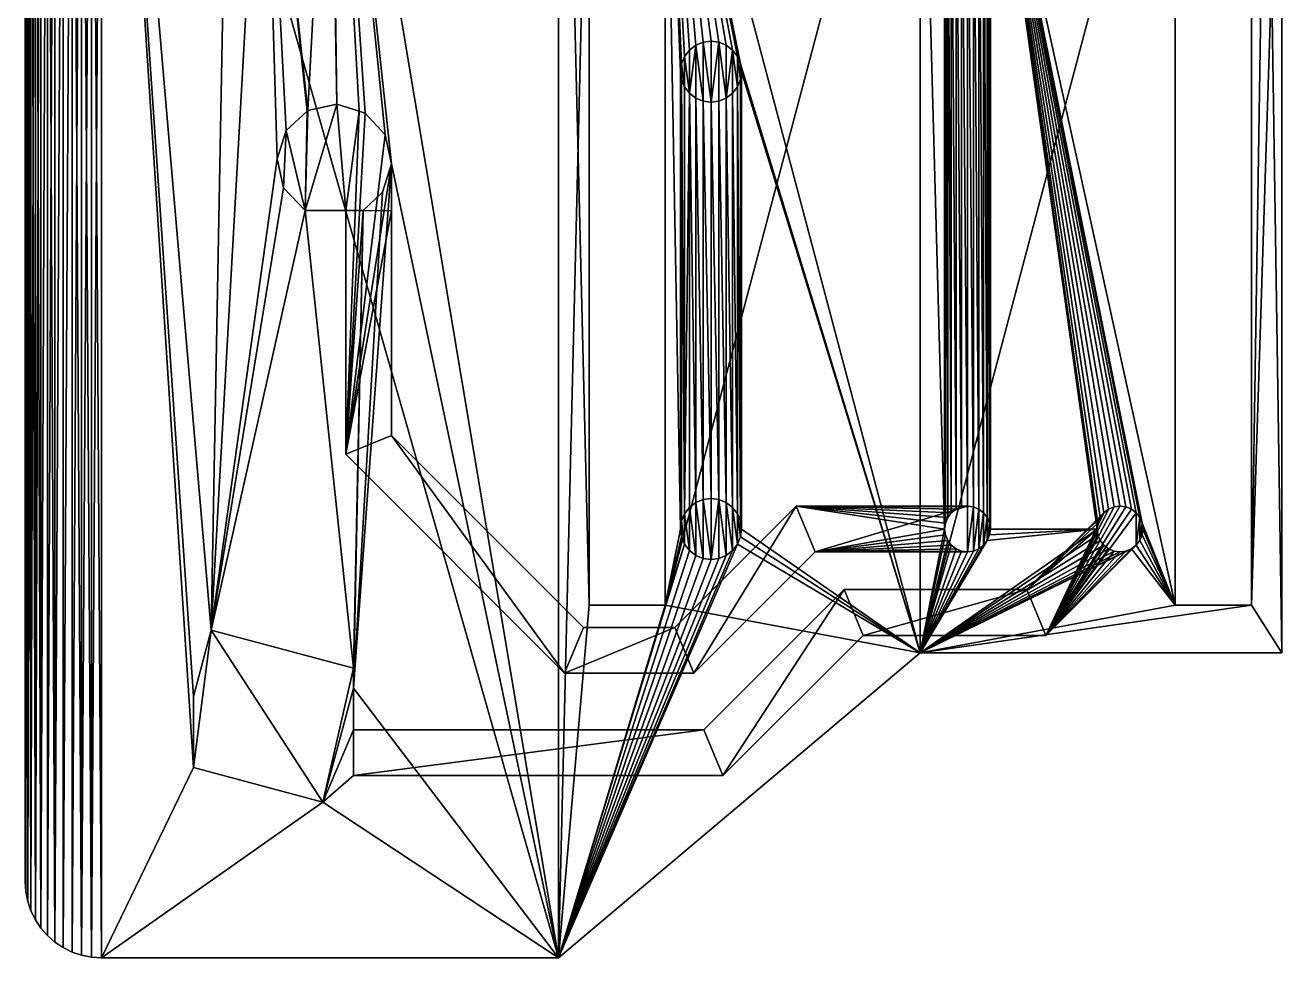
# Model space of a CAD drawing. Extents: x -35 to 47, y -20 to 85.
# Drawn here: x -35 to 47.5, y -20 to 41.2 of the extents above; entities that cross this region are included whole.
import ezdxf

# ---------------------------------------------------------------- set-up
doc = ezdxf.new("R2010")
doc.units = 0
doc.header["$MEASUREMENT"] = 0
doc.layers.add('STL2DXF', color=7, linetype='Continuous')

msp = doc.modelspace()

# ---------------------------------------------------------------- linework, layer by layer
at = {"layer": 'STL2DXF'}
for points in [[(-31.294, -19.83, 5), (-31.294, 85.08, 5), (-31.913, 84.869, 5)], [(-31.294, 85.08), (-31.294, -19.83), (-31.913, -19.619)], [(-31.294, 85.08), (-31.913, -19.619), (-31.913, 84.869)], [(-30.653, -19.957, 5), (-30.653, 85.207, 5), (-31.294, 85.08, 5)], [(-30.653, 85.207), (-30.653, -19.957), (-31.294, -19.83)], [(-30.653, 85.207), (-31.294, -19.83), (-31.294, 85.08)], [(-30.653, -19.957, 5), (-31.294, 85.08, 5), (-31.294, -19.83, 5)], [(-30, -20, 5), (-30, 85.25, 5), (-30.653, 85.207, 5)], [(-30, 85.25), (-30, -20), (-30.653, -19.957)], [(-30, 85.25), (-30.653, -19.957), (-30.653, 85.207)], [(-30, -20, 5), (-30.653, 85.207, 5), (-30.653, -19.957, 5)], [(-21.513, 70.664, 5), (-30, 85.25, 5), (-22.799, 1.497, 5)], [(-22.799, 1.497, 5), (-30, 85.25, 5), (-23.964, -2.849, 5)], [(-23.964, -2.849, 5), (-30, 85.25, 5), (-23.964, -7.508, 5)], [(-30, -20, 5), (-23.964, -7.508, 5), (-30, 85.25, 5)], [(0, 85.25), (0, -20), (-30, 85.25)], [(-30, 85.25), (0, -20), (-30, -20)], [(0, -20, 5), (0, 85.25, 5), (-15.013, 69.588, 5)], [(0, -20, 5), (2, 3.125, 5), (0, 85.25, 5)], [(2, 63.125, 5), (0, 85.25, 5), (2, 3.125, 5)], [(2, 63.125), (0, -20), (0, 85.25)], [(-33.044, -18.967, 5), (-33.044, 84.217, 5), (-33.536, 83.786, 5)], [(-33.044, 84.217), (-33.044, -18.967), (-33.536, -18.536)], [(-33.044, 84.217), (-33.536, -18.536), (-33.536, 83.786)], [(-32.5, -19.33, 5), (-32.5, 84.58, 5), (-33.044, -18.967, 5)], [(-33.044, -18.967, 5), (-32.5, 84.58, 5), (-33.044, 84.217, 5)], [(-32.5, 84.58), (-32.5, -19.33), (-33.044, -18.967)], [(-32.5, 84.58), (-33.044, -18.967), (-33.044, 84.217)], [(-31.913, -19.619, 5), (-31.913, 84.869, 5), (-32.5, -19.33, 5)], [(-32.5, -19.33, 5), (-31.913, 84.869, 5), (-32.5, 84.58, 5)], [(-31.913, 84.869), (-31.913, -19.619), (-32.5, -19.33)], [(-31.913, 84.869), (-32.5, -19.33), (-32.5, 84.58)], [(-31.294, -19.83, 5), (-31.913, 84.869, 5), (-31.913, -19.619, 5)], [(-33.967, -18.044, 5), (-33.967, 83.294, 5), (-34.33, 82.75, 5)], [(-33.967, 83.294), (-33.967, -18.044), (-34.33, -17.5)], [(-33.967, 83.294), (-34.33, -17.5), (-34.33, 82.75)], [(-33.536, -18.536, 5), (-33.536, 83.786, 5), (-33.967, -18.044, 5)], [(-33.967, -18.044, 5), (-33.536, 83.786, 5), (-33.967, 83.294, 5)], [(-33.536, 83.786), (-33.536, -18.536), (-33.967, -18.044)], [(-33.536, 83.786), (-33.967, -18.044), (-33.967, 83.294)], [(-33.044, -18.967, 5), (-33.536, 83.786, 5), (-33.536, -18.536, 5)], [(-34.33, -17.5, 5), (-34.33, 82.75, 5), (-34.619, 82.163, 5)], [(-34.33, 82.75), (-34.33, -17.5), (-34.619, -16.913)], [(-34.33, 82.75), (-34.619, -16.913), (-34.619, 82.163)], [(-33.967, -18.044, 5), (-34.33, 82.75, 5), (-34.33, -17.5, 5)], [(-34.619, -16.913, 5), (-34.619, 82.163, 5), (-34.83, 81.544, 5)], [(-34.619, 82.163), (-34.619, -16.913), (-34.83, -16.294)], [(-34.619, 82.163), (-34.83, -16.294), (-34.83, 81.544)], [(-34.33, -17.5, 5), (-34.619, 82.163, 5), (-34.619, -16.913, 5)], [(-34.957, -15.653, 5), (-34.957, 80.903, 5), (-35, -15, 5)], [(-35, -15, 5), (-34.957, 80.903, 5), (-35, 80.25, 5)], [(-34.957, 80.903), (-34.957, -15.653), (-35, -15)], [(-34.957, 80.903), (-35, -15), (-35, 80.25)], [(-34.83, -16.294, 5), (-34.83, 81.544, 5), (-34.957, 80.903, 5)], [(-34.83, 81.544), (-34.83, -16.294), (-34.957, -15.653)], [(-34.83, 81.544), (-34.957, -15.653), (-34.957, 80.903)], [(-34.83, -16.294, 5), (-34.957, 80.903, 5), (-34.957, -15.653, 5)], [(-34.619, -16.913, 5), (-34.83, 81.544, 5), (-34.83, -16.294, 5)], [(-35, 80.25, 5), (-35, -15), (-35, -15, 5)], [(-35, -15), (-35, 80.25, 5), (-35, 80.25)], [(-22.799, 1.497, 5), (-19.355, 62.61, 5), (-21.513, 70.664, 5)], [(-15.013, 62.61, 5), (-14.554, 35.992, 5), (-15.013, 69.588, 5)], [(0, -20, 5), (-15.013, 69.588, 5), (-10.965, 32.081, 5)], [(-10.965, 32.081, 5), (-15.013, 69.588, 5), (-11.39, 33.977, 5)], [(-11.39, 33.977, 5), (-15.013, 69.588, 5), (-12.702, 35.408, 5)], [(-12.702, 35.408, 5), (-15.013, 69.588, 5), (-13.087, 35.53, 5)], [(-13.087, 35.53, 5), (-15.013, 69.588, 5), (-14.554, 35.992, 5)], [(23.725, 0, 5), (23.725, 66.25, 5), (7, 63.125, 5)], [(23.725, 66.25), (23.725, 0), (7, 3.125)], [(7, 63.125), (23.725, 66.25), (7, 3.125)], [(23.725, 0, 5), (25.325, 8.125, 5), (23.725, 66.25, 5)], [(25.325, 58.125, 5), (23.725, 66.25, 5), (25.325, 8.125, 5)], [(23.725, 66.25), (40.45, 63.125), (23.725, 0)], [(47.45, 0, 5), (46.45, 66.25, 5), (45.45, 3.125, 5)], [(46.45, 66.25, 5), (45.45, 63.125, 5), (45.45, 3.125, 5)], [(45.45, 63.125), (46.45, 66.25), (45.45, 3.125)], [(47.45, 65.25), (45.45, 3.125), (46.45, 66.25)], [(46.45, 66.25, 5), (47.45, 0, 5), (47.45, 65.25, 5)], [(47.45, 0), (45.45, 3.125), (47.45, 65.25)], [(47.45, 65.25), (47.45, 0, 5), (47.45, 0)], [(47.45, 0, 5), (47.45, 65.25), (47.45, 65.25, 5)], [(2, 3.125), (0, -20), (2, 63.125)], [(2, 3.125), (2, 63.125, 5), (2, 3.125, 5)], [(2, 63.125, 5), (2, 3.125), (2, 63.125)], [(7, 63.125, 5), (7, 3.125), (7, 3.125, 5)], [(7, 3.125), (7, 63.125, 5), (7, 63.125)], [(7, 3.125, 5), (8, 8.125, 5), (7, 63.125, 5)], [(23.725, 0, 5), (7, 63.125, 5), (11.932, 38.643, 5)], [(11.932, 38.643, 5), (7, 63.125, 5), (11.732, 39.125, 5)], [(11.732, 39.125, 5), (7, 63.125, 5), (11.414, 39.539, 5)], [(11.414, 39.539, 5), (7, 63.125, 5), (11, 39.857, 5)], [(11, 39.857, 5), (7, 63.125, 5), (10.518, 40.057, 5)], [(10.518, 40.057, 5), (7, 63.125, 5), (10, 40.125, 5)], [(10, 40.125, 5), (7, 63.125, 5), (9.482, 40.057, 5)], [(9.482, 40.057, 5), (7, 63.125, 5), (9, 39.857, 5)], [(9, 39.857, 5), (7, 63.125, 5), (8.586, 39.539, 5)], [(8.586, 39.539, 5), (7, 63.125, 5), (8.268, 39.125, 5)], [(8.268, 39.125, 5), (7, 63.125, 5), (8.068, 38.643, 5)], [(8.068, 38.643, 5), (7, 63.125, 5), (8, 38.125, 5)], [(8, 38.125, 5), (7, 63.125, 5), (8, 8.125, 5)], [(40.45, 3.125), (23.725, 0), (40.45, 63.125)], [(40.45, 63.125, 5), (28.274, 58.513, 5), (40.45, 3.125, 5)], [(40.45, 3.125), (40.45, 63.125, 5), (40.45, 3.125, 5)], [(40.45, 63.125, 5), (40.45, 3.125), (40.45, 63.125)], [(45.45, 63.125, 5), (45.45, 3.125), (45.45, 3.125, 5)], [(45.45, 3.125), (45.45, 63.125, 5), (45.45, 63.125)], [(-22.799, 1.497, 5), (-18.465, 32.409, 5), (-19.355, 62.61, 5)], [(-16.449, 35.572, 5), (-15.013, 62.61, 5), (-19.355, 62.61, 5)], [(-16.449, 35.572, 5), (-19.355, 62.61, 5), (-16.495, 35.53, 5)], [(-16.495, 35.53, 5), (-19.355, 62.61, 5), (-17.881, 34.26, 5)], [(-17.881, 34.26, 5), (-19.355, 62.61, 5), (-18.465, 32.409, 5)], [(-14.554, 35.992, 5), (-15.013, 62.61, 5), (-16.449, 35.572, 5)], [(25.376, 8.513, 5), (25.376, 57.737, 5), (25.325, 58.125, 5)], [(25.376, 8.513, 5), (25.325, 58.125, 5), (25.325, 8.125, 5)], [(25.526, 8.875, 5), (25.526, 57.375, 5), (25.376, 57.737, 5)], [(25.526, 8.875, 5), (25.376, 57.737, 5), (25.376, 8.513, 5)], [(28.274, 8.513, 5), (28.274, 57.737, 5), (28.124, 57.375, 5)], [(40.45, 3.125, 5), (28.274, 58.513, 5), (38.274, 8.513, 5)], [(38.274, 8.513, 5), (28.274, 58.513, 5), (38.124, 8.875, 5)], [(38.124, 8.875, 5), (28.274, 58.513, 5), (37.886, 9.186, 5)], [(37.886, 9.186, 5), (28.274, 58.513, 5), (37.575, 9.424, 5)], [(37.575, 9.424, 5), (28.274, 58.513, 5), (37.213, 9.574, 5)], [(37.213, 9.574, 5), (28.274, 58.513, 5), (36.825, 9.625, 5)], [(36.825, 9.625, 5), (28.274, 58.513, 5), (36.437, 9.574, 5)], [(36.437, 9.574, 5), (28.274, 58.513, 5), (36.075, 9.424, 5)], [(36.075, 9.424, 5), (28.274, 58.513, 5), (35.764, 9.186, 5)], [(35.764, 9.186, 5), (28.274, 58.513, 5), (35.526, 8.875, 5)], [(35.526, 8.875, 5), (28.274, 58.513, 5), (35.376, 8.513, 5)], [(35.376, 8.513, 5), (28.274, 58.513, 5), (35.325, 8.125, 5)], [(35.325, 8.125, 5), (28.274, 58.513, 5), (28.325, 58.125, 5)], [(28.274, 57.737, 5), (28.325, 8.125, 5), (28.325, 58.125, 5)], [(28.325, 8.125, 5), (28.274, 57.737, 5), (28.274, 8.513, 5)], [(28.325, 8.125, 5), (35.325, 8.125, 5), (28.325, 58.125, 5)], [(25.764, 9.186, 5), (25.764, 57.064, 5), (25.526, 57.375, 5)], [(25.764, 9.186, 5), (25.526, 57.375, 5), (25.526, 8.875, 5)], [(26.075, 9.424, 5), (26.075, 56.826, 5), (25.764, 57.064, 5)], [(26.075, 9.424, 5), (25.764, 57.064, 5), (25.764, 9.186, 5)], [(27.886, 9.186, 5), (27.886, 57.064, 5), (27.575, 56.826, 5)], [(28.124, 8.875, 5), (28.124, 57.375, 5), (27.886, 57.064, 5)], [(28.124, 8.875, 5), (27.886, 57.064, 5), (27.886, 9.186, 5)], [(28.274, 8.513, 5), (28.124, 57.375, 5), (28.124, 8.875, 5)], [(26.437, 9.574, 5), (26.437, 56.676, 5), (26.075, 56.826, 5)], [(26.437, 9.574, 5), (26.075, 56.826, 5), (26.075, 9.424, 5)], [(26.825, 9.625, 5), (26.825, 56.625, 5), (26.437, 56.676, 5)], [(26.825, 9.625, 5), (26.437, 56.676, 5), (26.437, 9.574, 5)], [(27.213, 9.574, 5), (27.213, 56.676, 5), (26.825, 56.625, 5)], [(27.213, 9.574, 5), (26.825, 56.625, 5), (26.825, 9.625, 5)], [(27.575, 9.424, 5), (27.575, 56.826, 5), (27.213, 56.676, 5)], [(27.575, 9.424, 5), (27.213, 56.676, 5), (27.213, 9.574, 5)], [(27.886, 9.186, 5), (27.575, 56.826, 5), (27.575, 9.424, 5)], [(9, 36.393, 3), (9, 39.857, 3), (8.586, 36.711, 3)], [(8.586, 36.711, 3), (9, 39.857, 3), (8.586, 39.539, 3)], [(8.586, 39.539, 3), (9, 39.857, 5), (8.586, 39.539, 5)], [(9, 39.857, 5), (8.586, 39.539, 3), (9, 39.857, 3)], [(9.482, 36.193, 3), (9.482, 40.057, 3), (9, 39.857, 3)], [(9, 39.857, 3), (9.482, 40.057, 5), (9, 39.857, 5)], [(9.482, 40.057, 5), (9, 39.857, 3), (9.482, 40.057, 3)], [(9.482, 36.193, 3), (9, 39.857, 3), (9, 36.393, 3)], [(10, 36.125, 3), (10, 40.125, 3), (9.482, 40.057, 3)], [(9.482, 40.057, 3), (10, 40.125, 5), (9.482, 40.057, 5)], [(10, 40.125, 5), (9.482, 40.057, 3), (10, 40.125, 3)], [(10, 36.125, 3), (9.482, 40.057, 3), (9.482, 36.193, 3)], [(10, 36.125, 3), (10.518, 40.057, 3), (10, 40.125, 3)], [(10, 40.125, 3), (10.518, 40.057, 5), (10, 40.125, 5)], [(10.518, 40.057, 5), (10, 40.125, 3), (10.518, 40.057, 3)], [(10.518, 36.193, 3), (10.518, 40.057, 3), (10, 36.125, 3)], [(11, 36.393, 3), (11, 39.857, 3), (10.518, 40.057, 3)], [(11, 36.393, 3), (10.518, 40.057, 3), (10.518, 36.193, 3)], [(10.518, 40.057, 3), (11, 39.857, 5), (10.518, 40.057, 5)], [(11, 39.857, 5), (10.518, 40.057, 3), (11, 39.857, 3)], [(11, 36.393, 3), (11.414, 39.539, 3), (11, 39.857, 3)], [(11, 39.857, 3), (11.414, 39.539, 5), (11, 39.857, 5)], [(11.414, 39.539, 5), (11, 39.857, 3), (11.414, 39.539, 3)], [(8.268, 37.125, 3), (8.268, 39.125, 3), (8.068, 38.643, 3)], [(8.268, 39.125, 3), (8.068, 38.643, 5), (8.068, 38.643, 3)], [(8.068, 38.643, 5), (8.268, 39.125, 3), (8.268, 39.125, 5)], [(8.586, 36.711, 3), (8.586, 39.539, 3), (8.268, 39.125, 3)], [(8.586, 39.539, 3), (8.268, 39.125, 5), (8.268, 39.125, 3)], [(8.268, 39.125, 5), (8.586, 39.539, 3), (8.586, 39.539, 5)], [(8.586, 36.711, 3), (8.268, 39.125, 3), (8.268, 37.125, 3)], [(11.414, 36.711, 3), (11.414, 39.539, 3), (11, 36.393, 3)], [(11.732, 37.125, 3), (11.732, 39.125, 3), (11.414, 39.539, 3)], [(11.732, 37.125, 3), (11.414, 39.539, 3), (11.414, 36.711, 3)], [(11.414, 39.539, 5), (11.732, 39.125, 3), (11.732, 39.125, 5)], [(11.732, 39.125, 3), (11.414, 39.539, 5), (11.414, 39.539, 3)], [(11.932, 37.607, 3), (11.932, 38.643, 3), (11.732, 39.125, 3)], [(11.932, 37.607, 3), (11.732, 39.125, 3), (11.732, 37.125, 3)], [(11.732, 39.125, 5), (11.932, 38.643, 3), (11.932, 38.643, 5)], [(11.932, 38.643, 3), (11.732, 39.125, 5), (11.732, 39.125, 3)], [(8.068, 37.607, 3), (8.068, 38.643, 3), (8, 38.125, 3)], [(8.068, 38.643, 3), (8, 38.125, 5), (8, 38.125, 3)], [(8, 38.125, 5), (8.068, 38.643, 3), (8.068, 38.643, 5)], [(8, 38.125, 3), (8.068, 37.607, 5), (8.068, 37.607, 3)], [(8.068, 37.607, 5), (8, 38.125, 3), (8, 38.125, 5)], [(8.068, 8.643, 5), (8.068, 37.607, 5), (8, 38.125, 5)], [(8.068, 8.643, 5), (8, 38.125, 5), (8, 8.125, 5)], [(8.268, 37.125, 3), (8.068, 38.643, 3), (8.068, 37.607, 3)], [(11.932, 38.643, 3), (11.932, 37.607, 3), (12, 38.125, 3)], [(11.932, 38.643, 5), (12, 38.125, 3), (12, 38.125, 5)], [(12, 38.125, 3), (11.932, 38.643, 5), (11.932, 38.643, 3)], [(23.725, 0, 5), (11.932, 38.643, 5), (12, 38.125, 5)], [(12, 38.125, 5), (11.932, 37.607, 3), (11.932, 37.607, 5)], [(11.932, 37.607, 3), (12, 38.125, 5), (12, 38.125, 3)], [(11.932, 37.607, 5), (12, 8.125, 5), (12, 38.125, 5)], [(12, 8.125, 5), (23.725, 0, 5), (12, 38.125, 5)], [(8.068, 37.607, 3), (8.268, 37.125, 5), (8.268, 37.125, 3)], [(8.268, 37.125, 5), (8.068, 37.607, 3), (8.068, 37.607, 5)], [(8.268, 9.125, 5), (8.268, 37.125, 5), (8.068, 37.607, 5)], [(8.268, 9.125, 5), (8.068, 37.607, 5), (8.068, 8.643, 5)], [(8.268, 37.125, 3), (8.586, 36.711, 5), (8.586, 36.711, 3)], [(8.586, 36.711, 5), (8.268, 37.125, 3), (8.268, 37.125, 5)], [(8.268, 9.125, 5), (8.586, 36.711, 5), (8.268, 37.125, 5)], [(11.732, 37.125, 5), (11.414, 36.711, 3), (11.414, 36.711, 5)], [(11.414, 36.711, 3), (11.732, 37.125, 5), (11.732, 37.125, 3)], [(11.732, 9.125, 5), (11.732, 37.125, 5), (11.414, 36.711, 5)], [(11.932, 37.607, 5), (11.732, 37.125, 3), (11.732, 37.125, 5)], [(11.732, 37.125, 3), (11.932, 37.607, 5), (11.932, 37.607, 3)], [(11.932, 8.643, 5), (11.932, 37.607, 5), (11.732, 37.125, 5)], [(11.932, 8.643, 5), (11.732, 37.125, 5), (11.732, 9.125, 5)], [(12, 8.125, 5), (11.932, 37.607, 5), (11.932, 8.643, 5)], [(8.586, 9.539, 5), (8.586, 36.711, 5), (8.268, 9.125, 5)], [(9, 36.393, 3), (8.586, 36.711, 5), (9, 36.393, 5)], [(8.586, 36.711, 5), (9, 36.393, 3), (8.586, 36.711, 3)], [(9, 9.857, 5), (9, 36.393, 5), (8.586, 36.711, 5)], [(9, 9.857, 5), (8.586, 36.711, 5), (8.586, 9.539, 5)], [(9.482, 36.193, 3), (9, 36.393, 5), (9.482, 36.193, 5)], [(9, 36.393, 5), (9.482, 36.193, 3), (9, 36.393, 3)], [(9.482, 10.057, 5), (9.482, 36.193, 5), (9, 36.393, 5)], [(9.482, 10.057, 5), (9, 36.393, 5), (9, 9.857, 5)], [(11, 36.393, 3), (10.518, 36.193, 5), (11, 36.393, 5)], [(10.518, 36.193, 5), (11, 36.393, 3), (10.518, 36.193, 3)], [(11, 9.857, 5), (11, 36.393, 5), (10.518, 36.193, 5)], [(11.414, 36.711, 3), (11, 36.393, 5), (11.414, 36.711, 5)], [(11, 36.393, 5), (11.414, 36.711, 3), (11, 36.393, 3)], [(11.414, 9.539, 5), (11.414, 36.711, 5), (11, 36.393, 5)], [(11.414, 9.539, 5), (11, 36.393, 5), (11, 9.857, 5)], [(11.732, 9.125, 5), (11.414, 36.711, 5), (11.414, 9.539, 5)], [(-16.495, 35.53, 1), (-17.881, 34.26, 5), (-16.495, 35.53, 5)], [(-17.881, 34.26, 5), (-16.495, 35.53, 1), (-17.881, 34.26, 1)], [(-16.495, 35.53, 1), (-16.621, 29.03, 1), (-17.881, 34.26, 1)], [(-14.554, 35.992, 1), (-13.965, 29.03, 1), (-16.621, 29.03, 1)], [(-14.554, 35.992, 1), (-16.621, 29.03, 1), (-16.449, 35.572, 1)], [(-16.449, 35.572, 1), (-16.621, 29.03, 1), (-16.495, 35.53, 1)], [(-16.495, 35.53, 1), (-16.449, 35.572, 5), (-16.495, 35.53, 5)], [(-16.449, 35.572, 5), (-16.495, 35.53, 1), (-16.449, 35.572, 1)], [(-16.449, 35.572, 1), (-14.554, 35.992, 5), (-16.449, 35.572, 5)], [(-14.554, 35.992, 5), (-16.449, 35.572, 1), (-14.554, 35.992, 1)], [(-14.554, 35.992, 1), (-13.087, 35.53, 5), (-14.554, 35.992, 5)], [(-13.087, 35.53, 5), (-14.554, 35.992, 1), (-13.087, 35.53, 1)], [(-13.087, 35.53, 1), (-13.965, 29.03, 1), (-14.554, 35.992, 1)], [(-12.702, 35.408, 1), (-13.965, 13.03, 1), (-13.087, 35.53, 1)], [(-13.087, 35.53, 1), (-13.965, 13.03, 1), (-13.965, 29.03, 1)], [(-12.702, 35.408, 5), (-13.087, 35.53, 1), (-13.087, 35.53, 5)], [(-13.087, 35.53, 1), (-12.702, 35.408, 5), (-12.702, 35.408, 1)], [(10, 36.125, 3), (9.482, 36.193, 5), (10, 36.125, 5)], [(9.482, 36.193, 5), (10, 36.125, 3), (9.482, 36.193, 3)], [(10, 10.125, 5), (10, 36.125, 5), (9.482, 36.193, 5)], [(10, 10.125, 5), (9.482, 36.193, 5), (9.482, 10.057, 5)], [(10.518, 36.193, 3), (10, 36.125, 5), (10.518, 36.193, 5)], [(10, 36.125, 5), (10.518, 36.193, 3), (10, 36.125, 3)], [(10.518, 10.057, 5), (10.518, 36.193, 5), (10, 36.125, 5)], [(10.518, 10.057, 5), (10, 36.125, 5), (10, 10.125, 5)], [(11, 9.857, 5), (10.518, 36.193, 5), (10.518, 10.057, 5)], [(-11.39, 33.977, 1), (-13.965, 13.03, 1), (-12.702, 35.408, 1)], [(-12.702, 35.408, 1), (-11.39, 33.977, 5), (-11.39, 33.977, 1)], [(-11.39, 33.977, 5), (-12.702, 35.408, 1), (-12.702, 35.408, 5)], [(-18.465, 32.409, 5), (-17.881, 34.26, 1), (-18.465, 32.409, 1)], [(-17.881, 34.26, 1), (-18.465, 32.409, 5), (-17.881, 34.26, 5)], [(-17.881, 34.26, 1), (-18.044, 30.513, 1), (-18.465, 32.409, 1)], [(-17.881, 34.26, 1), (-16.621, 29.03, 1), (-18.044, 30.513, 1)], [(-10.965, 32.081, 1), (-13.965, 13.03, 1), (-11.39, 33.977, 1)], [(-11.39, 33.977, 1), (-10.97, 32.081, 4), (-10.965, 32.081, 1)], [(-10.97, 32.081, 4), (-11.39, 33.977, 5), (-10.965, 32.081, 5)], [(-11.39, 33.977, 5), (-10.97, 32.081, 4), (-11.39, 33.977, 1)], [(-22.799, 1.497, 5), (-18.044, 30.513, 5), (-18.465, 32.409, 5)], [(-18.044, 30.513, 5), (-18.465, 32.409, 1), (-18.044, 30.513, 1)], [(-18.465, 32.409, 1), (-18.044, 30.513, 5), (-18.465, 32.409, 5)], [(-10.965, 29.03, 1), (-13.965, 13.03, 1), (-10.965, 32.081, 1)], [(-13.464, -2.3, 5), (0, -20, 5), (-10.965, 32.081, 5)], [(-13.464, -2.3, 5), (-10.965, 32.081, 5), (-11.554, 30.23, 5)], [(-10.97, 32.081, 4), (-11.554, 30.23, 5), (-11.554, 30.23, 4)], [(-11.554, 30.23, 5), (-10.97, 32.081, 4), (-10.965, 32.081, 5)], [(-10.965, 29.03, 4), (-10.965, 32.081, 1), (-10.97, 32.081, 4)], [(-10.965, 32.081, 1), (-10.965, 29.03, 4), (-10.965, 29.03, 1)], [(-22.799, 1.497, 5), (-16.621, 29.03, 5), (-18.044, 30.513, 5)], [(-16.621, 29.03, 5), (-18.044, 30.513, 1), (-16.621, 29.03, 1)], [(-18.044, 30.513, 1), (-16.621, 29.03, 5), (-18.044, 30.513, 5)], [(-13.464, -2.3, 5), (-11.554, 30.23, 5), (-12.826, 29.03, 5)], [(-12.826, 29.03, 4), (-11.554, 30.23, 5), (-12.826, 29.03, 5)], [(-11.554, 30.23, 5), (-12.826, 29.03, 4), (-11.554, 30.23, 4)], [(-13.464, -1.004, 5), (-16.621, 29.03, 5), (-22.799, 1.497, 5)], [(-13.464, -1.004, 5), (-12.826, 29.03, 5), (-16.621, 29.03, 5)], [(-16.621, 29.03, 5), (-13.965, 29.03, 4), (-16.621, 29.03, 1)], [(-13.965, 29.03, 4), (-16.621, 29.03, 5), (-12.826, 29.03, 5)], [(-16.621, 29.03, 1), (-13.965, 29.03, 4), (-13.965, 29.03, 1)], [(-13.965, 29.03, 1), (-13.965, 13.03, 4), (-13.965, 13.03, 1)], [(-13.965, 13.03, 4), (-13.965, 29.03, 1), (-13.965, 29.03, 4)], [(-12.826, 29.03, 4), (-13.965, 29.03, 4), (-12.826, 29.03, 5)], [(-10.965, 14.272, 4), (-13.965, 13.03, 4), (-10.965, 29.03, 4)], [(-10.965, 29.03, 4), (-13.965, 13.03, 4), (-12.826, 29.03, 4)], [(-12.826, 29.03, 4), (-13.965, 13.03, 4), (-13.965, 29.03, 4)], [(-10.965, 14.272, 1), (-13.965, 13.03, 1), (-10.965, 29.03, 1)], [(-12.826, 29.03, 5), (-13.464, -1.004, 5), (-13.464, -2.3, 5)], [(-10.965, 29.03, 4), (-10.965, 14.272, 1), (-10.965, 14.272, 4)], [(-10.965, 14.272, 1), (-10.965, 29.03, 4), (-10.965, 29.03, 1)], [(-10.965, 14.272, 4), (0.39, -1.325, 4), (-13.965, 13.03, 4)], [(-10.965, 14.272, 1), (0.39, -1.325, 1), (-13.965, 13.03, 1)], [(-10.965, 14.272, 1), (1.633, 1.675, 4), (-10.965, 14.272, 4)], [(1.633, 1.675, 4), (-10.965, 14.272, 1), (1.633, 1.675, 1)], [(1.633, 1.675, 4), (0.39, -1.325, 4), (-10.965, 14.272, 4)], [(1.633, 1.675, 1), (0.39, -1.325, 1), (-10.965, 14.272, 1)], [(0.39, -1.325, 1), (-13.965, 13.03, 4), (0.39, -1.325, 4)], [(-13.965, 13.03, 4), (0.39, -1.325, 1), (-13.965, 13.03, 1)], [(9.482, 6.193, 3), (9.482, 10.057, 3), (9, 9.857, 3)], [(9, 9.857, 3), (9.482, 10.057, 5), (9, 9.857, 5)], [(9.482, 10.057, 5), (9, 9.857, 3), (9.482, 10.057, 3)], [(10, 6.125, 3), (10, 10.125, 3), (9.482, 10.057, 3)], [(9.482, 10.057, 3), (10, 10.125, 5), (9.482, 10.057, 5)], [(10, 10.125, 5), (9.482, 10.057, 3), (10, 10.125, 3)], [(10, 6.125, 3), (9.482, 10.057, 3), (9.482, 6.193, 3)], [(10, 6.125, 3), (10.518, 10.057, 3), (10, 10.125, 3)], [(10, 10.125, 3), (10.518, 10.057, 5), (10, 10.125, 5)], [(10.518, 10.057, 5), (10, 10.125, 3), (10.518, 10.057, 3)], [(10.518, 6.193, 3), (10.518, 10.057, 3), (10, 6.125, 3)], [(11, 6.393, 3), (11, 9.857, 3), (10.518, 10.057, 3)], [(11, 6.393, 3), (10.518, 10.057, 3), (10.518, 6.193, 3)], [(10.518, 10.057, 3), (11, 9.857, 5), (10.518, 10.057, 5)], [(11, 9.857, 5), (10.518, 10.057, 3), (11, 9.857, 3)], [(7.633, 1.675, 1), (15.582, 9.625, 4), (7.633, 1.675, 4)], [(15.582, 9.625, 4), (7.633, 1.675, 1), (15.582, 9.625, 1)], [(15.582, 9.625, 4), (8.875, -1.325, 4), (7.633, 1.675, 4)], [(15.582, 9.625, 1), (8.875, -1.325, 1), (7.633, 1.675, 1)], [(8.268, 7.125, 3), (8.268, 9.125, 3), (8.068, 8.643, 3)], [(8.268, 9.125, 3), (8.068, 8.643, 5), (8.068, 8.643, 3)], [(8.068, 8.643, 5), (8.268, 9.125, 3), (8.268, 9.125, 5)], [(8.586, 6.711, 3), (8.586, 9.539, 3), (8.268, 9.125, 3)], [(8.586, 9.539, 3), (8.268, 9.125, 5), (8.268, 9.125, 3)], [(8.268, 9.125, 5), (8.586, 9.539, 3), (8.586, 9.539, 5)], [(8.586, 6.711, 3), (8.268, 9.125, 3), (8.268, 7.125, 3)], [(9, 6.393, 3), (9, 9.857, 3), (8.586, 9.539, 3)], [(8.586, 9.539, 3), (9, 9.857, 5), (8.586, 9.539, 5)], [(9, 9.857, 5), (8.586, 9.539, 3), (9, 9.857, 3)], [(9, 6.393, 3), (8.586, 9.539, 3), (8.586, 6.711, 3)], [(15.582, 9.625, 4), (16.825, 6.625, 4), (8.875, -1.325, 4)], [(15.582, 9.625, 1), (16.825, 6.625, 1), (8.875, -1.325, 1)], [(9.482, 6.193, 3), (9, 9.857, 3), (9, 6.393, 3)], [(11.414, 6.711, 3), (11.414, 9.539, 3), (11, 9.857, 3)], [(11.414, 6.711, 3), (11, 9.857, 3), (11, 6.393, 3)], [(11, 9.857, 3), (11.414, 9.539, 5), (11, 9.857, 5)], [(11.414, 9.539, 5), (11, 9.857, 3), (11.414, 9.539, 3)], [(11.732, 7.125, 3), (11.732, 9.125, 3), (11.414, 9.539, 3)], [(11.732, 7.125, 3), (11.414, 9.539, 3), (11.414, 6.711, 3)], [(11.414, 9.539, 5), (11.732, 9.125, 3), (11.732, 9.125, 5)], [(11.732, 9.125, 3), (11.414, 9.539, 5), (11.414, 9.539, 3)], [(11.932, 7.607, 3), (11.932, 8.643, 3), (11.732, 9.125, 3)], [(11.932, 7.607, 3), (11.732, 9.125, 3), (11.732, 7.125, 3)], [(11.732, 9.125, 5), (11.932, 8.643, 3), (11.932, 8.643, 5)], [(11.932, 8.643, 3), (11.732, 9.125, 5), (11.732, 9.125, 3)], [(15.582, 9.625, 4), (26.825, 9.625, 1), (26.825, 9.625, 4)], [(26.825, 9.625, 1), (15.582, 9.625, 4), (15.582, 9.625, 1)], [(26.437, 9.574, 4), (15.582, 9.625, 4), (26.825, 9.625, 4)], [(15.582, 9.625, 4), (26.437, 9.574, 4), (26.075, 9.424, 4)], [(15.582, 9.625, 4), (26.075, 9.424, 4), (25.764, 9.186, 4)], [(15.582, 9.625, 4), (25.764, 9.186, 4), (25.526, 8.875, 4)], [(15.582, 9.625, 4), (25.526, 8.875, 4), (25.376, 8.513, 4)], [(15.582, 9.625, 4), (25.376, 8.513, 4), (25.325, 8.125, 4)], [(15.582, 9.625, 4), (25.325, 8.125, 4), (16.825, 6.625, 4)], [(26.825, 9.625, 1), (16.825, 6.625, 1), (15.582, 9.625, 1)], [(26.825, 9.625, 1), (26.825, 6.625, 1), (16.825, 6.625, 1)], [(25.764, 9.186, 4), (25.526, 8.875, 5), (25.526, 8.875, 4)], [(25.526, 8.875, 5), (25.764, 9.186, 4), (25.764, 9.186, 5)], [(25.764, 9.186, 4), (26.075, 9.424, 5), (25.764, 9.186, 5)], [(26.075, 9.424, 5), (25.764, 9.186, 4), (26.075, 9.424, 4)], [(26.075, 9.424, 4), (26.437, 9.574, 5), (26.075, 9.424, 5)], [(26.437, 9.574, 5), (26.075, 9.424, 4), (26.437, 9.574, 4)], [(26.437, 9.574, 4), (26.825, 9.625, 5), (26.437, 9.574, 5)], [(26.825, 9.625, 5), (26.437, 9.574, 4), (26.825, 9.625, 4)], [(26.825, 9.625, 4), (27.213, 9.574, 5), (26.825, 9.625, 5)], [(27.213, 9.574, 5), (26.825, 9.625, 4), (27.213, 9.574, 1)], [(27.213, 9.574, 1), (26.825, 9.625, 4), (26.825, 9.625, 1)], [(27.213, 9.574, 1), (26.825, 6.625, 1), (26.825, 9.625, 1)], [(27.213, 9.574, 1), (27.213, 6.676, 1), (26.825, 6.625, 1)], [(27.213, 9.574, 1), (27.575, 9.424, 5), (27.213, 9.574, 5)], [(27.575, 9.424, 5), (27.213, 9.574, 1), (27.575, 9.424, 1)], [(27.575, 9.424, 1), (27.213, 6.676, 1), (27.213, 9.574, 1)], [(27.575, 9.424, 1), (27.575, 6.826, 1), (27.213, 6.676, 1)], [(27.575, 9.424, 1), (27.886, 9.186, 5), (27.575, 9.424, 5)], [(27.886, 9.186, 5), (27.575, 9.424, 1), (27.886, 9.186, 1)], [(27.886, 9.186, 1), (27.575, 6.826, 1), (27.575, 9.424, 1)], [(27.886, 9.186, 1), (27.886, 7.064, 1), (27.575, 6.826, 1)], [(28.124, 8.875, 5), (27.886, 9.186, 1), (28.124, 8.875, 1)], [(27.886, 9.186, 1), (28.124, 8.875, 5), (27.886, 9.186, 5)], [(28.124, 8.875, 1), (27.886, 7.064, 1), (27.886, 9.186, 1)], [(30.729, 4.15, 1), (35.764, 9.186, 4), (30.729, 4.15, 4)], [(35.764, 9.186, 4), (30.729, 4.15, 1), (35.764, 9.186, 1)], [(35.764, 9.186, 1), (31.966, 1.145, 1), (30.729, 4.15, 1)], [(30.729, 4.15, 4), (35.526, 8.875, 4), (35.764, 9.186, 4)], [(37.213, 9.574, 1), (31.966, 1.145, 1), (36.825, 9.625, 1)], [(36.825, 9.625, 1), (31.966, 1.145, 1), (36.437, 9.574, 1)], [(37.575, 9.424, 1), (31.966, 1.145, 1), (37.213, 9.574, 1)], [(36.437, 9.574, 1), (31.966, 1.145, 1), (36.075, 9.424, 1)], [(37.886, 9.186, 1), (31.966, 1.145, 1), (37.575, 9.424, 1)], [(36.075, 9.424, 1), (31.966, 1.145, 1), (35.764, 9.186, 1)], [(37.886, 9.186, 1), (37.886, 7.064, 1), (31.966, 1.145, 1)], [(35.764, 9.186, 4), (35.526, 8.875, 5), (35.526, 8.875, 4)], [(35.526, 8.875, 5), (35.764, 9.186, 4), (35.764, 9.186, 5)], [(35.764, 9.186, 4), (36.075, 9.424, 5), (35.764, 9.186, 5)], [(36.075, 9.424, 5), (35.764, 9.186, 4), (36.075, 9.424, 1)], [(36.075, 9.424, 1), (35.764, 9.186, 4), (35.764, 9.186, 1)], [(36.075, 9.424, 1), (36.437, 9.574, 5), (36.075, 9.424, 5)], [(36.437, 9.574, 5), (36.075, 9.424, 1), (36.437, 9.574, 1)], [(36.437, 9.574, 1), (36.825, 9.625, 5), (36.437, 9.574, 5)], [(36.825, 9.625, 5), (36.437, 9.574, 1), (36.825, 9.625, 1)], [(36.825, 9.625, 1), (37.213, 9.574, 5), (36.825, 9.625, 5)], [(37.213, 9.574, 5), (36.825, 9.625, 1), (37.213, 9.574, 1)], [(37.213, 9.574, 1), (37.575, 9.424, 5), (37.213, 9.574, 5)], [(37.575, 9.424, 5), (37.213, 9.574, 1), (37.575, 9.424, 1)], [(37.575, 9.424, 1), (37.886, 9.186, 5), (37.575, 9.424, 5)], [(37.886, 9.186, 5), (37.575, 9.424, 1), (37.886, 9.186, 1)], [(38.124, 8.875, 5), (37.886, 9.186, 1), (38.124, 8.875, 1)], [(37.886, 9.186, 1), (38.124, 8.875, 5), (37.886, 9.186, 5)], [(38.124, 8.875, 1), (37.886, 7.064, 1), (37.886, 9.186, 1)], [(8.068, 7.607, 3), (8.068, 8.643, 3), (8, 8.125, 3)], [(8.068, 8.643, 3), (8, 8.125, 5), (8, 8.125, 3)], [(8, 8.125, 5), (8.068, 8.643, 3), (8.068, 8.643, 5)], [(8.268, 7.125, 3), (8.068, 8.643, 3), (8.068, 7.607, 3)], [(11.932, 8.643, 3), (11.932, 7.607, 3), (12, 8.125, 3)], [(11.932, 8.643, 5), (12, 8.125, 3), (12, 8.125, 5)], [(12, 8.125, 3), (11.932, 8.643, 5), (11.932, 8.643, 3)], [(25.376, 8.513, 4), (25.325, 8.125, 5), (25.325, 8.125, 4)], [(25.325, 8.125, 5), (25.376, 8.513, 4), (25.376, 8.513, 5)], [(25.526, 8.875, 4), (25.376, 8.513, 5), (25.376, 8.513, 4)], [(25.376, 8.513, 5), (25.526, 8.875, 4), (25.526, 8.875, 5)], [(28.124, 8.875, 1), (28.124, 7.375, 1), (27.886, 7.064, 1)], [(28.274, 8.513, 5), (28.124, 8.875, 1), (28.274, 8.513, 1)], [(28.124, 8.875, 1), (28.274, 8.513, 5), (28.124, 8.875, 5)], [(28.274, 8.513, 1), (28.124, 7.375, 1), (28.124, 8.875, 1)], [(28.274, 8.513, 1), (28.274, 7.737, 1), (28.124, 7.375, 1)], [(28.325, 8.125, 5), (28.274, 8.513, 1), (28.325, 8.125, 1)], [(28.274, 8.513, 1), (28.325, 8.125, 5), (28.274, 8.513, 5)], [(28.274, 7.737, 1), (28.274, 8.513, 1), (28.325, 8.125, 1)], [(35.526, 8.875, 4), (30.729, 4.15, 4), (35.376, 8.513, 4)], [(35.376, 8.513, 4), (30.729, 4.15, 4), (35.325, 8.125, 4)], [(35.376, 8.513, 4), (35.325, 8.125, 5), (35.325, 8.125, 4)], [(35.325, 8.125, 5), (35.376, 8.513, 4), (35.376, 8.513, 5)], [(35.526, 8.875, 4), (35.376, 8.513, 5), (35.376, 8.513, 4)], [(35.376, 8.513, 5), (35.526, 8.875, 4), (35.526, 8.875, 5)], [(38.124, 8.875, 1), (38.124, 7.375, 1), (37.886, 7.064, 1)], [(38.274, 8.513, 5), (38.124, 8.875, 1), (38.274, 8.513, 1)], [(38.124, 8.875, 1), (38.274, 8.513, 5), (38.124, 8.875, 5)], [(38.274, 8.513, 1), (38.124, 7.375, 1), (38.124, 8.875, 1)], [(38.274, 8.513, 1), (38.274, 7.737, 1), (38.124, 7.375, 1)], [(38.325, 8.125, 5), (38.274, 8.513, 1), (38.325, 8.125, 1)], [(38.274, 8.513, 1), (38.325, 8.125, 5), (38.274, 8.513, 5)], [(40.45, 3.125, 5), (38.274, 8.513, 5), (38.325, 8.125, 5)], [(38.274, 7.737, 1), (38.274, 8.513, 1), (38.325, 8.125, 1)], [(7, 3.125, 5), (8.068, 7.607, 5), (8, 8.125, 5)], [(7, 3.125, 5), (8.268, 7.125, 5), (8.068, 7.607, 5)], [(8, 8.125, 3), (8.068, 7.607, 5), (8.068, 7.607, 3)], [(8.068, 7.607, 5), (8, 8.125, 3), (8, 8.125, 5)], [(8.068, 7.607, 3), (8.268, 7.125, 5), (8.268, 7.125, 3)], [(8.268, 7.125, 5), (8.068, 7.607, 3), (8.068, 7.607, 5)], [(11.932, 7.607, 5), (11.732, 7.125, 3), (11.732, 7.125, 5)], [(11.732, 7.125, 3), (11.932, 7.607, 5), (11.932, 7.607, 3)], [(11.732, 7.125, 5), (23.725, 0, 5), (11.932, 7.607, 5)], [(12, 8.125, 5), (11.932, 7.607, 3), (11.932, 7.607, 5)], [(11.932, 7.607, 3), (12, 8.125, 5), (12, 8.125, 3)], [(11.932, 7.607, 5), (23.725, 0, 5), (12, 8.125, 5)], [(25.376, 7.737, 4), (16.825, 6.625, 4), (25.325, 8.125, 4)], [(25.526, 7.375, 4), (16.825, 6.625, 4), (25.376, 7.737, 4)], [(23.725, 0, 5), (35.376, 7.737, 5), (35.325, 8.125, 5)], [(23.725, 0, 5), (35.325, 8.125, 5), (28.124, 7.375, 5)], [(23.725, 0, 5), (25.376, 7.737, 5), (25.325, 8.125, 5)], [(23.725, 0, 5), (35.526, 7.375, 5), (35.376, 7.737, 5)], [(23.725, 0, 5), (25.526, 7.375, 5), (25.376, 7.737, 5)], [(25.325, 8.125, 4), (25.376, 7.737, 5), (25.376, 7.737, 4)], [(25.376, 7.737, 5), (25.325, 8.125, 4), (25.325, 8.125, 5)], [(25.376, 7.737, 4), (25.526, 7.375, 5), (25.526, 7.375, 4)], [(25.526, 7.375, 5), (25.376, 7.737, 4), (25.376, 7.737, 5)], [(28.124, 7.375, 5), (35.325, 8.125, 5), (28.274, 7.737, 5)], [(28.124, 7.375, 5), (28.274, 7.737, 1), (28.124, 7.375, 1)], [(28.274, 7.737, 1), (28.124, 7.375, 5), (28.274, 7.737, 5)], [(28.274, 7.737, 5), (28.325, 8.125, 1), (28.274, 7.737, 1)], [(28.325, 8.125, 1), (28.274, 7.737, 5), (28.325, 8.125, 5)], [(28.274, 7.737, 5), (35.325, 8.125, 5), (28.325, 8.125, 5)], [(35.325, 8.125, 4), (30.729, 4.15, 4), (31.966, 1.145, 4)], [(31.966, 1.145, 4), (35.376, 7.737, 4), (35.325, 8.125, 4)], [(31.966, 1.145, 4), (35.526, 7.375, 4), (35.376, 7.737, 4)], [(35.325, 8.125, 4), (35.376, 7.737, 5), (35.376, 7.737, 4)], [(35.376, 7.737, 5), (35.325, 8.125, 4), (35.325, 8.125, 5)], [(35.376, 7.737, 4), (35.526, 7.375, 5), (35.526, 7.375, 4)], [(35.526, 7.375, 5), (35.376, 7.737, 4), (35.376, 7.737, 5)], [(38.124, 7.375, 5), (38.274, 7.737, 1), (38.124, 7.375, 1)], [(38.274, 7.737, 1), (38.124, 7.375, 5), (38.274, 7.737, 5)], [(38.124, 7.375, 5), (40.45, 3.125, 5), (38.274, 7.737, 5)], [(38.274, 7.737, 5), (38.325, 8.125, 1), (38.274, 7.737, 1)], [(38.325, 8.125, 1), (38.274, 7.737, 5), (38.325, 8.125, 5)], [(38.274, 7.737, 5), (40.45, 3.125, 5), (38.325, 8.125, 5)], [(23.725, 0, 5), (11.732, 7.125, 5), (0, -20, 5)], [(0, -20, 5), (11.732, 7.125, 5), (11.414, 6.711, 5)], [(0, -20, 5), (8.586, 6.711, 5), (8.268, 7.125, 5)], [(0, -20, 5), (8.268, 7.125, 5), (7, 3.125, 5)], [(0, -20, 5), (11.414, 6.711, 5), (11, 6.393, 5)], [(0, -20, 5), (9, 6.393, 5), (8.586, 6.711, 5)], [(8.268, 7.125, 3), (8.586, 6.711, 5), (8.586, 6.711, 3)], [(8.586, 6.711, 5), (8.268, 7.125, 3), (8.268, 7.125, 5)], [(9, 6.393, 3), (8.586, 6.711, 5), (9, 6.393, 5)], [(8.586, 6.711, 5), (9, 6.393, 3), (8.586, 6.711, 3)], [(16.825, 6.625, 4), (8.875, -1.325, 1), (8.875, -1.325, 4)], [(8.875, -1.325, 1), (16.825, 6.625, 4), (16.825, 6.625, 1)], [(11.414, 6.711, 3), (11, 6.393, 5), (11.414, 6.711, 5)], [(11, 6.393, 5), (11.414, 6.711, 3), (11, 6.393, 3)], [(11.732, 7.125, 5), (11.414, 6.711, 3), (11.414, 6.711, 5)], [(11.414, 6.711, 3), (11.732, 7.125, 5), (11.732, 7.125, 3)], [(25.764, 7.064, 4), (16.825, 6.625, 4), (25.526, 7.375, 4)], [(26.075, 6.826, 4), (16.825, 6.625, 4), (25.764, 7.064, 4)], [(26.437, 6.676, 4), (16.825, 6.625, 4), (26.075, 6.826, 4)], [(16.825, 6.625, 4), (26.437, 6.676, 4), (26.825, 6.625, 4)], [(26.825, 6.625, 1), (16.825, 6.625, 4), (26.825, 6.625, 4)], [(16.825, 6.625, 4), (26.825, 6.625, 1), (16.825, 6.625, 1)], [(23.725, 0, 5), (35.764, 7.064, 5), (35.526, 7.375, 5)], [(23.725, 0, 5), (28.124, 7.375, 5), (27.886, 7.064, 5)], [(23.725, 0, 5), (25.764, 7.064, 5), (25.526, 7.375, 5)], [(23.725, 0, 5), (36.075, 6.826, 5), (35.764, 7.064, 5)], [(23.725, 0, 5), (27.886, 7.064, 5), (27.575, 6.826, 5)], [(23.725, 0, 5), (26.075, 6.826, 5), (25.764, 7.064, 5)], [(23.725, 0, 5), (40.45, 3.125, 5), (37.575, 6.826, 5)], [(23.725, 0, 5), (37.575, 6.826, 5), (37.213, 6.676, 5)], [(23.725, 0, 5), (36.437, 6.676, 5), (36.075, 6.826, 5)], [(23.725, 0, 5), (27.575, 6.826, 5), (27.213, 6.676, 5)], [(23.725, 0, 5), (26.437, 6.676, 5), (26.075, 6.826, 5)], [(23.725, 0, 5), (37.213, 6.676, 5), (36.825, 6.625, 5)], [(23.725, 0, 5), (36.825, 6.625, 5), (36.437, 6.676, 5)], [(23.725, 0, 5), (27.213, 6.676, 5), (26.825, 6.625, 5)], [(23.725, 0, 5), (26.825, 6.625, 5), (26.437, 6.676, 5)], [(25.526, 7.375, 4), (25.764, 7.064, 5), (25.764, 7.064, 4)], [(25.764, 7.064, 5), (25.526, 7.375, 4), (25.526, 7.375, 5)], [(26.075, 6.826, 4), (25.764, 7.064, 5), (26.075, 6.826, 5)], [(25.764, 7.064, 5), (26.075, 6.826, 4), (25.764, 7.064, 4)], [(26.437, 6.676, 4), (26.075, 6.826, 5), (26.437, 6.676, 5)], [(26.075, 6.826, 5), (26.437, 6.676, 4), (26.075, 6.826, 4)], [(26.825, 6.625, 5), (26.437, 6.676, 4), (26.437, 6.676, 5)], [(26.437, 6.676, 4), (26.825, 6.625, 5), (26.825, 6.625, 4)], [(27.213, 6.676, 1), (26.825, 6.625, 5), (27.213, 6.676, 5)], [(26.825, 6.625, 5), (27.213, 6.676, 1), (26.825, 6.625, 4)], [(26.825, 6.625, 4), (27.213, 6.676, 1), (26.825, 6.625, 1)], [(27.575, 6.826, 1), (27.213, 6.676, 5), (27.575, 6.826, 5)], [(27.213, 6.676, 5), (27.575, 6.826, 1), (27.213, 6.676, 1)], [(27.886, 7.064, 1), (27.575, 6.826, 5), (27.886, 7.064, 5)], [(27.575, 6.826, 5), (27.886, 7.064, 1), (27.575, 6.826, 1)], [(27.886, 7.064, 5), (28.124, 7.375, 1), (27.886, 7.064, 1)], [(28.124, 7.375, 1), (27.886, 7.064, 5), (28.124, 7.375, 5)], [(31.966, 1.145, 4), (35.764, 7.064, 4), (35.526, 7.375, 4)], [(37.886, 7.064, 1), (31.966, 1.145, 4), (37.886, 7.064, 4)], [(31.966, 1.145, 4), (37.886, 7.064, 1), (31.966, 1.145, 1)], [(37.575, 6.826, 4), (31.966, 1.145, 4), (37.886, 7.064, 4)], [(31.966, 1.145, 4), (36.075, 6.826, 4), (35.764, 7.064, 4)], [(31.966, 1.145, 4), (37.575, 6.826, 4), (37.213, 6.676, 4)], [(31.966, 1.145, 4), (36.437, 6.676, 4), (36.075, 6.826, 4)], [(31.966, 1.145, 4), (37.213, 6.676, 4), (36.825, 6.625, 4)], [(31.966, 1.145, 4), (36.825, 6.625, 4), (36.437, 6.676, 4)], [(35.526, 7.375, 4), (35.764, 7.064, 5), (35.764, 7.064, 4)], [(35.764, 7.064, 5), (35.526, 7.375, 4), (35.526, 7.375, 5)], [(36.075, 6.826, 4), (35.764, 7.064, 5), (36.075, 6.826, 5)], [(35.764, 7.064, 5), (36.075, 6.826, 4), (35.764, 7.064, 4)], [(36.437, 6.676, 5), (36.075, 6.826, 4), (36.075, 6.826, 5)], [(36.075, 6.826, 4), (36.437, 6.676, 5), (36.437, 6.676, 4)], [(36.825, 6.625, 4), (36.437, 6.676, 5), (36.825, 6.625, 5)], [(36.437, 6.676, 5), (36.825, 6.625, 4), (36.437, 6.676, 4)], [(37.213, 6.676, 4), (36.825, 6.625, 5), (37.213, 6.676, 5)], [(36.825, 6.625, 5), (37.213, 6.676, 4), (36.825, 6.625, 4)], [(37.575, 6.826, 4), (37.213, 6.676, 5), (37.575, 6.826, 5)], [(37.213, 6.676, 5), (37.575, 6.826, 4), (37.213, 6.676, 4)], [(37.886, 7.064, 4), (37.575, 6.826, 5), (37.886, 7.064, 5)], [(37.575, 6.826, 5), (37.886, 7.064, 4), (37.575, 6.826, 4)], [(37.575, 6.826, 5), (40.45, 3.125, 5), (37.886, 7.064, 5)], [(38.124, 7.375, 5), (37.886, 7.064, 4), (37.886, 7.064, 5)], [(37.886, 7.064, 4), (38.124, 7.375, 5), (38.124, 7.375, 1)], [(38.124, 7.375, 1), (37.886, 7.064, 1), (37.886, 7.064, 4)], [(37.886, 7.064, 5), (40.45, 3.125, 5), (38.124, 7.375, 5)], [(0, -20, 5), (11, 6.393, 5), (10.518, 6.193, 5)], [(0, -20, 5), (9.482, 6.193, 5), (9, 6.393, 5)], [(0, -20, 5), (10.518, 6.193, 5), (10, 6.125, 5)], [(0, -20, 5), (10, 6.125, 5), (9.482, 6.193, 5)], [(9.482, 6.193, 3), (9, 6.393, 5), (9.482, 6.193, 5)], [(9, 6.393, 5), (9.482, 6.193, 3), (9, 6.393, 3)], [(10, 6.125, 3), (9.482, 6.193, 5), (10, 6.125, 5)], [(9.482, 6.193, 5), (10, 6.125, 3), (9.482, 6.193, 3)], [(10.518, 6.193, 3), (10, 6.125, 5), (10.518, 6.193, 5)], [(10, 6.125, 5), (10.518, 6.193, 3), (10, 6.125, 3)], [(11, 6.393, 3), (10.518, 6.193, 5), (11, 6.393, 5)], [(10.518, 6.193, 5), (11, 6.393, 3), (10.518, 6.193, 3)], [(18.729, 4.15, 1), (9.536, -5.042, 4), (9.536, -5.042, 1)], [(9.536, -5.042, 4), (18.729, 4.15, 1), (18.729, 4.15, 4)], [(18.729, 4.15, 1), (10.779, -8.042, 1), (9.536, -5.042, 1)], [(10.779, -8.042, 4), (18.729, 4.15, 4), (9.536, -5.042, 4)], [(18.729, 4.15, 1), (19.971, 1.15, 1), (10.779, -8.042, 1)], [(19.971, 1.15, 4), (18.729, 4.15, 4), (10.779, -8.042, 4)], [(18.729, 4.15, 1), (30.729, 4.15, 4), (18.729, 4.15, 4)], [(30.729, 4.15, 4), (18.729, 4.15, 1), (30.729, 4.15, 1)], [(30.729, 4.15, 1), (19.971, 1.15, 1), (18.729, 4.15, 1)], [(19.971, 1.15, 4), (30.729, 4.15, 4), (18.729, 4.15, 4)], [(30.729, 4.15, 1), (31.966, 1.145, 1), (19.971, 1.15, 1)], [(31.966, 1.145, 4), (30.729, 4.15, 4), (19.971, 1.15, 4)], [(0, -20, 5), (7, 3.125, 5), (2, 3.125, 5)], [(7, 3.125), (23.725, 0), (0, -20)], [(7, 3.125), (0, -20), (2, 3.125)], [(7, 3.125), (2, 3.125, 5), (7, 3.125, 5)], [(2, 3.125, 5), (7, 3.125), (2, 3.125)], [(47.45, 0, 5), (45.45, 3.125, 5), (23.725, 0, 5)], [(23.725, 0, 5), (45.45, 3.125, 5), (40.45, 3.125, 5)], [(45.45, 3.125), (47.45, 0), (23.725, 0)], [(45.45, 3.125), (23.725, 0), (40.45, 3.125)], [(45.45, 3.125), (40.45, 3.125, 5), (45.45, 3.125, 5)], [(40.45, 3.125, 5), (45.45, 3.125), (40.45, 3.125)], [(7.633, 1.675, 4), (8.875, -1.325, 4), (0.39, -1.325, 4)], [(7.633, 1.675, 4), (0.39, -1.325, 4), (1.633, 1.675, 4)], [(7.633, 1.675, 1), (8.875, -1.325, 1), (0.39, -1.325, 1)], [(7.633, 1.675, 1), (0.39, -1.325, 1), (1.633, 1.675, 1)], [(1.633, 1.675, 1), (7.633, 1.675, 4), (1.633, 1.675, 4)], [(7.633, 1.675, 4), (1.633, 1.675, 1), (7.633, 1.675, 1)], [(-22.799, 1.497, 1), (-15.469, -9.784, 1), (-23.964, -7.508, 1)], [(-22.799, 1.497, 1), (-23.964, -7.508, 1), (-23.964, -2.849, 1)], [(-22.799, 1.497, 5), (-23.964, -2.849, 1), (-23.964, -2.849, 5)], [(-23.964, -2.849, 1), (-22.799, 1.497, 5), (-22.799, 1.497, 1)], [(-13.464, -1.004, 1), (-15.469, -9.784, 1), (-22.799, 1.497, 1)], [(-13.464, -1.004, 5), (-22.799, 1.497, 1), (-22.799, 1.497, 5)], [(-22.799, 1.497, 1), (-13.464, -1.004, 5), (-13.464, -1.004, 1)], [(19.971, 1.15, 1), (10.779, -8.042, 4), (19.971, 1.15, 4)], [(10.779, -8.042, 4), (19.971, 1.15, 1), (10.779, -8.042, 1)], [(31.966, 1.145, 1), (19.971, 1.15, 4), (31.966, 1.145, 4)], [(19.971, 1.15, 4), (31.966, 1.145, 1), (19.971, 1.15, 1)], [(0, -20), (23.725, 0, 5), (0, -20, 5)], [(23.725, 0, 5), (0, -20), (23.725, 0)], [(23.725, 0), (47.45, 0, 5), (23.725, 0, 5)], [(47.45, 0, 5), (23.725, 0), (47.45, 0)], [(-13.464, -5.042, 1), (-15.469, -9.784, 1), (-13.464, -1.004, 1)], [(-13.464, -5.042, 1), (-13.464, -2.3, 4), (-13.464, -1.004, 1)], [(-13.464, -1.004, 1), (-13.464, -2.3, 4), (-13.464, -2.3, 5)], [(-13.464, -1.004, 1), (-13.464, -2.3, 5), (-13.464, -1.004, 5)], [(8.875, -1.325, 1), (0.39, -1.325, 4), (8.875, -1.325, 4)], [(0.39, -1.325, 4), (8.875, -1.325, 1), (0.39, -1.325, 1)], [(-15.469, -9.784, 5), (0, -20, 5), (-13.464, -2.3, 5)], [(-13.464, -2.3, 4), (-15.469, -9.784, 5), (-15.469, -9.784, 4)], [(-15.469, -9.784, 5), (-13.464, -2.3, 4), (-13.464, -2.3, 5)], [(-15.469, -9.784, 4), (-13.464, -5.042, 4), (-13.464, -2.3, 4)], [(-13.464, -2.3, 4), (-13.464, -5.042, 1), (-13.464, -5.042, 4)], [(-23.964, -2.849, 1), (-23.964, -7.508, 5), (-23.964, -7.508, 1)], [(-23.964, -7.508, 5), (-23.964, -2.849, 1), (-23.964, -2.849, 5)], [(-13.464, -5.042, 1), (-13.464, -8.042, 1), (-15.469, -9.784, 1)], [(-13.464, -5.042, 4), (-15.469, -9.784, 4), (-13.464, -8.042, 4)], [(-13.464, -5.042, 1), (9.536, -5.042, 4), (-13.464, -5.042, 4)], [(9.536, -5.042, 4), (-13.464, -5.042, 1), (9.536, -5.042, 1)], [(9.536, -5.042, 1), (10.779, -8.042, 1), (-13.464, -8.042, 1)], [(9.536, -5.042, 1), (-13.464, -8.042, 1), (-13.464, -5.042, 1)], [(10.779, -8.042, 4), (9.536, -5.042, 4), (-13.464, -8.042, 4)], [(-13.464, -8.042, 4), (9.536, -5.042, 4), (-13.464, -5.042, 4)], [(-30, -20, 5), (-15.469, -9.784, 5), (-23.964, -7.508, 5)], [(-23.964, -7.508, 5), (-15.469, -9.784, 4), (-15.469, -9.784, 5)], [(-15.469, -9.784, 4), (-23.964, -7.508, 5), (-23.964, -7.508, 1)], [(-15.469, -9.784, 4), (-23.964, -7.508, 1), (-15.469, -9.784, 1)], [(-15.469, -9.784, 1), (-13.464, -8.042, 4), (-15.469, -9.784, 4)], [(-13.464, -8.042, 4), (-15.469, -9.784, 1), (-13.464, -8.042, 1)], [(10.779, -8.042, 1), (-13.464, -8.042, 4), (10.779, -8.042, 4)], [(-13.464, -8.042, 4), (10.779, -8.042, 1), (-13.464, -8.042, 1)], [(0, -20, 5), (-15.469, -9.784, 5), (-30, -20, 5)], [(-35, -15, 5), (-34.957, -15.653), (-34.957, -15.653, 5)], [(-34.957, -15.653), (-35, -15, 5), (-35, -15)], [(-34.957, -15.653, 5), (-34.83, -16.294), (-34.83, -16.294, 5)], [(-34.83, -16.294), (-34.957, -15.653, 5), (-34.957, -15.653)], [(-34.83, -16.294, 5), (-34.619, -16.913), (-34.619, -16.913, 5)], [(-34.619, -16.913), (-34.83, -16.294, 5), (-34.83, -16.294)], [(-34.619, -16.913, 5), (-34.33, -17.5), (-34.33, -17.5, 5)], [(-34.33, -17.5), (-34.619, -16.913, 5), (-34.619, -16.913)], [(-34.33, -17.5, 5), (-33.967, -18.044), (-33.967, -18.044, 5)], [(-33.967, -18.044), (-34.33, -17.5, 5), (-34.33, -17.5)], [(-33.967, -18.044, 5), (-33.536, -18.536), (-33.536, -18.536, 5)], [(-33.536, -18.536), (-33.967, -18.044, 5), (-33.967, -18.044)], [(-33.536, -18.536), (-33.044, -18.967, 5), (-33.536, -18.536, 5)], [(-33.044, -18.967, 5), (-33.536, -18.536), (-33.044, -18.967)], [(-33.044, -18.967), (-32.5, -19.33, 5), (-33.044, -18.967, 5)], [(-32.5, -19.33, 5), (-33.044, -18.967), (-32.5, -19.33)], [(-32.5, -19.33), (-31.913, -19.619, 5), (-32.5, -19.33, 5)], [(-31.913, -19.619, 5), (-32.5, -19.33), (-31.913, -19.619)], [(-31.913, -19.619), (-31.294, -19.83, 5), (-31.913, -19.619, 5)], [(-31.294, -19.83, 5), (-31.913, -19.619), (-31.294, -19.83)], [(-31.294, -19.83), (-30.653, -19.957, 5), (-31.294, -19.83, 5)], [(-30.653, -19.957, 5), (-31.294, -19.83), (-30.653, -19.957)], [(-30.653, -19.957), (-30, -20, 5), (-30.653, -19.957, 5)], [(-30, -20, 5), (-30.653, -19.957), (-30, -20)], [(-30, -20), (0, -20, 5), (-30, -20, 5)], [(0, -20, 5), (-30, -20), (0, -20)]]:
    msp.add_3dface(points, dxfattribs=at)

doc.saveas('drawing.dxf')
